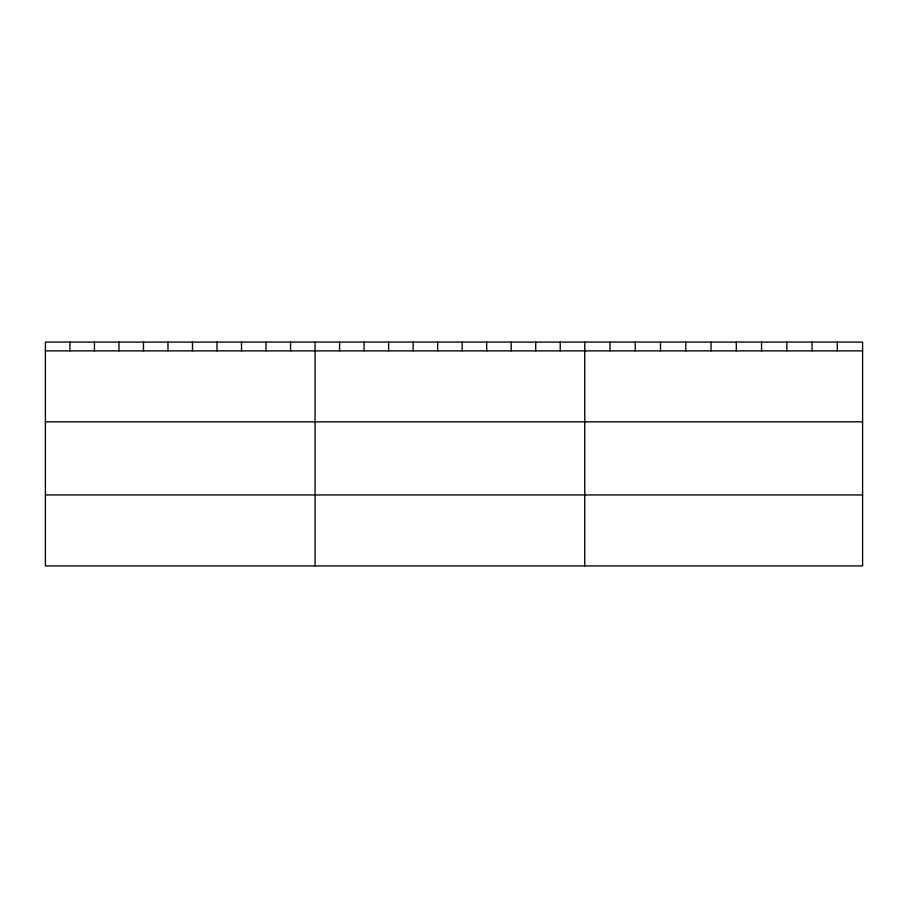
<?xml version="1.0" encoding="UTF-8"?>
<svg xmlns="http://www.w3.org/2000/svg" width="908" height="908" viewBox="0 0 908 908"><rect width="100%" height="100%" fill="white"/><g stroke="black" fill="none" stroke-linecap="round" stroke-linejoin="round"><path stroke-width="1.36" d="M862.6 350.874L862.6 565.9L45.4 565.9L45.4 342.1L862.6 342.1L862.6 350.874L45.4 350.874M45.4 421.834L862.6 421.834M45.4 494.939L862.6 494.939M837.346 342.1L837.346 350.874M812.081 342.1L812.081 350.874M786.827 342.1L786.827 350.874M761.562 342.1L761.562 350.874M736.309 342.1L736.309 350.874M711.043 342.1L711.043 350.874M685.79 342.1L685.79 350.874M660.525 342.1L660.525 350.874M635.271 342.1L635.271 350.874M610.006 342.1L610.006 350.874M584.752 342.1L584.752 565.9M560.236 342.1L560.236 350.874M535.72 342.1L535.72 350.874M511.204 342.1L511.204 350.874M486.688 342.1L486.688 350.874M462.172 342.1L462.172 350.874M437.656 342.1L437.656 350.874M413.14 342.1L413.14 350.874M388.624 342.1L388.624 350.874M364.108 342.1L364.108 350.874M339.592 342.1L339.592 350.874M315.076 342.1L315.076 565.9M290.56 342.1L290.56 350.874M266.044 342.1L266.044 350.874M241.528 342.1L241.528 350.874M217.012 342.1L217.012 350.874M192.496 342.1L192.496 350.874M167.98 342.1L167.98 350.874M143.464 342.1L143.464 350.874M118.948 342.1L118.948 350.874M94.432 342.1L94.432 350.874M69.916 342.1L69.916 350.874"/></g></svg>
